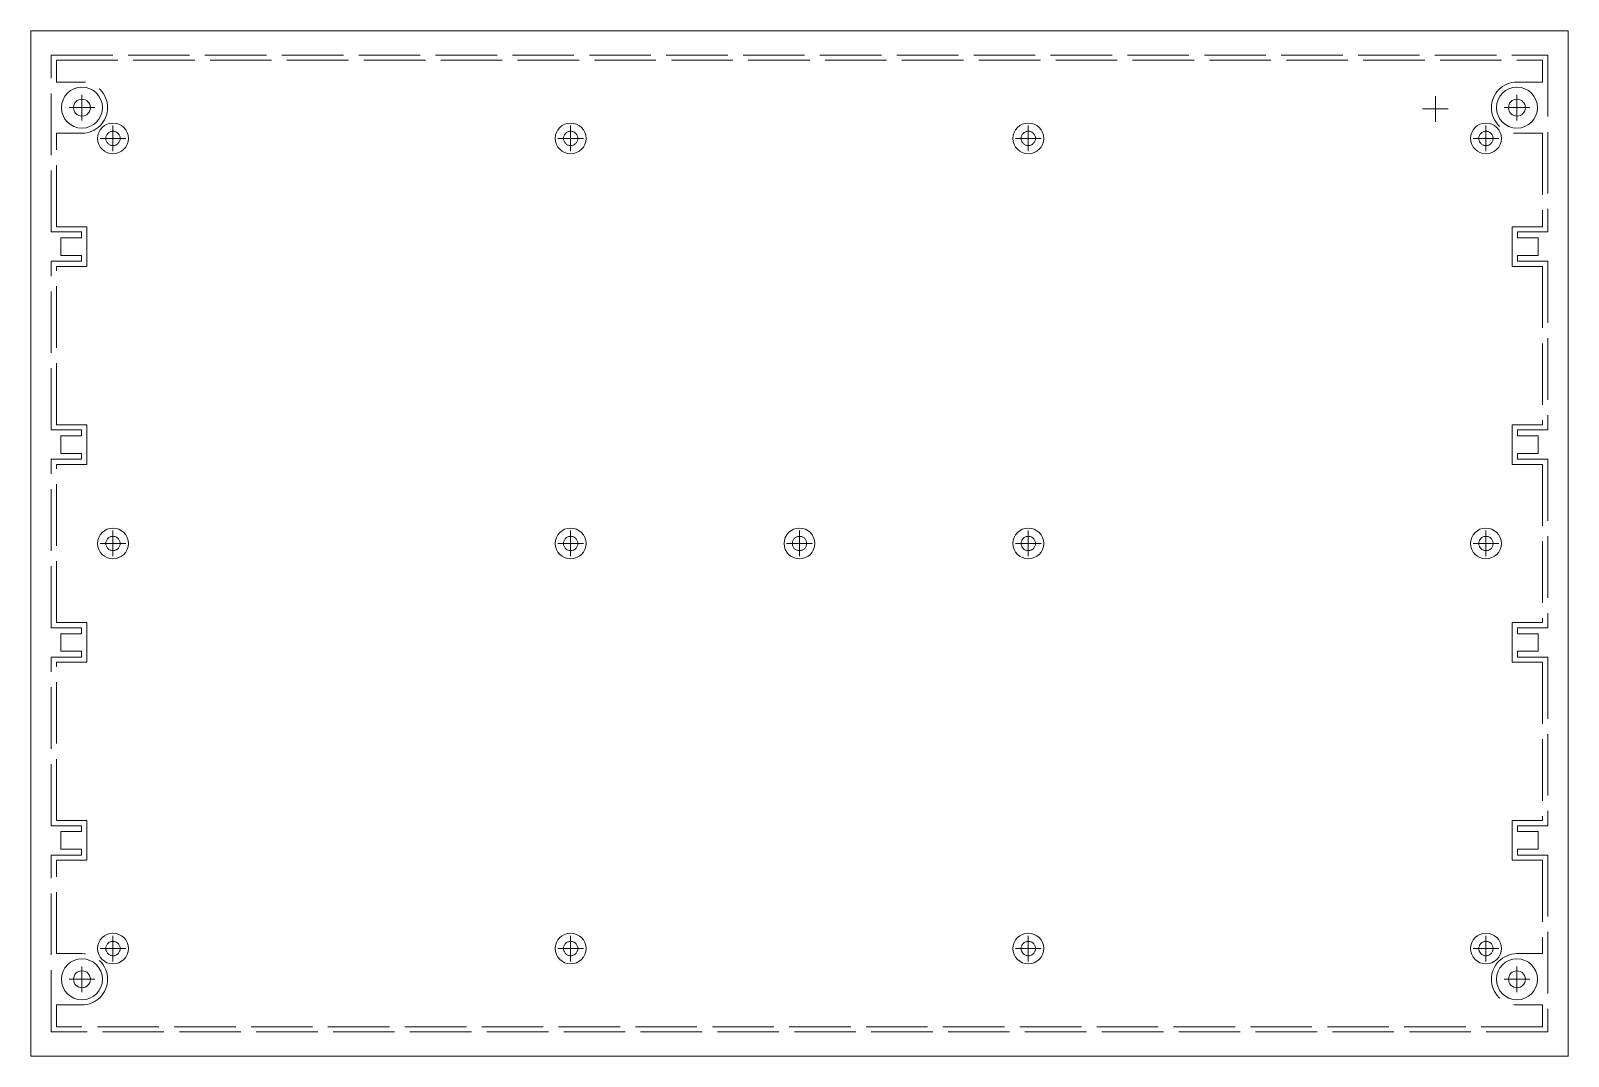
# Model space of a CAD drawing. Header units: millimetres. Extents: x 478 to 778, y 275 to 475.
import ezdxf

# ---------------------------------------------------------------- set-up
doc = ezdxf.new("R2010")
doc.units = ezdxf.units.MM
doc.linetypes.add('ACAD_ISO02W100', pattern=[15, 12, -3])

msp = doc.modelspace()

# ---------------------------------------------------------------- linework, layer by layer
at = {"lineweight": 18}
for p, q in [((488.03, 457.5), (488.03, 462.5)), ((752.11, 457.24), (752.11, 462.24)), ((768.03, 457.5), (768.03, 462.5)), ((485.53, 460), (490.53, 460)), ((749.61, 459.74), (754.61, 459.74)), ((765.53, 460), (770.53, 460)), ((494.08, 451.5), (494.08, 456.5)), ((583.38, 451.5), (583.38, 456.5)), ((672.68, 451.5), (672.68, 456.5)), ((761.98, 451.5), (761.98, 456.5)), ((491.58, 454), (496.58, 454)), ((580.88, 454), (585.88, 454)), ((670.18, 454), (675.18, 454)), ((759.48, 454), (764.48, 454)), ((494.08, 372.5), (494.08, 377.5)), ((583.38, 372.5), (583.38, 377.5)), ((628.03, 372.5), (628.03, 377.5)), ((672.68, 372.5), (672.68, 377.5)), ((761.98, 372.5), (761.98, 377.5)), ((491.58, 375), (496.58, 375)), ((580.88, 375), (585.88, 375)), ((625.53, 375), (630.53, 375)), ((670.18, 375), (675.18, 375)), ((759.48, 375), (764.48, 375)), ((494.08, 293.5), (494.08, 298.5)), ((583.38, 293.5), (583.38, 298.5)), ((672.68, 293.5), (672.68, 298.5)), ((761.98, 293.5), (761.98, 298.5)), ((491.58, 296), (496.58, 296)), ((580.88, 296), (585.88, 296)), ((670.18, 296), (675.18, 296)), ((759.48, 296), (764.48, 296)), ((488.03, 287.5), (488.03, 292.5)), ((768.03, 287.5), (768.03, 292.5)), ((485.53, 290), (490.53, 290)), ((765.53, 290), (770.53, 290))]:
    msp.add_line(p, q, dxfattribs=at)
msp.add_lwpolyline([(478.03, 275), (778.03, 275), (778.03, 475), (478.03, 475)], close=True, dxfattribs=at)
at = {"linetype": 'ACAD_ISO02W100', "lineweight": 18}
msp.add_lwpolyline([(483.92, 396.01), (487.96, 396.01), (487.96, 397.16), (482.03, 397.16), (482.03, 430.03), (487.96, 430.03), (487.96, 431.18), (483.92, 431.18), (483.92, 434.61), (487.96, 434.61), (487.96, 435.76), (482.03, 435.76), (482.03, 470.25), (774.03, 470.25), (774.03, 435.76), (768.11, 435.76), (768.11, 434.61), (772.15, 434.61), (772.15, 431.18), (768.11, 431.18), (768.11, 430.03), (774.03, 430.03), (774.03, 397.16), (768.11, 397.16), (768.11, 396.01), (772.15, 396.01), (772.15, 392.58), (768.11, 392.58), (768.11, 391.43), (774.03, 391.43), (774.03, 358.56), (768.11, 358.56), (768.11, 357.41), (772.15, 357.41), (772.15, 353.98), (768.11, 353.98), (768.11, 352.83), (774.03, 352.83), (774.03, 319.96), (768.11, 319.96), (768.11, 318.81), (772.15, 318.81), (772.15, 315.38), (768.11, 315.38), (768.11, 314.23), (774.03, 314.23), (774.03, 279.75), (482.03, 279.75), (482.03, 314.23), (487.96, 314.23), (487.96, 315.38), (483.92, 315.38), (483.92, 318.81), (487.96, 318.81), (487.96, 319.96), (482.03, 319.96), (482.03, 352.83), (487.96, 352.83), (487.96, 353.98), (483.92, 353.98), (483.92, 357.41), (487.96, 357.41), (487.96, 358.56), (482.03, 358.56), (482.03, 391.43), (487.96, 391.43), (487.96, 392.58), (483.92, 392.58)], close=True, dxfattribs=at)
msp.add_lwpolyline([(488.03, 455, 1), (488.03, 465), (483.03, 465), (483.03, 469.25), (773.03, 469.25), (773.03, 465), (768.03, 465, 1), (768.03, 455), (773.03, 455), (773.03, 436.76), (767.11, 436.76), (767.11, 433.61), (767.11, 434.33), (767.11, 432.9), (767.11, 432.18), (767.11, 429.03), (773.03, 429.03), (773.03, 398.16), (767.11, 398.16), (767.11, 395.01), (767.11, 395.73), (767.11, 394.3), (767.11, 393.58), (767.11, 390.43), (773.03, 390.43), (773.03, 359.56), (767.11, 359.56), (767.11, 356.41), (767.11, 357.13), (767.11, 355.7), (767.11, 354.98), (767.11, 351.83), (773.03, 351.83), (773.03, 320.96), (767.11, 320.96), (767.11, 317.81), (767.11, 318.53), (767.11, 317.1), (767.11, 316.38), (767.11, 313.23), (773.03, 313.23), (773.03, 295), (768.03, 295, 1), (768.03, 285), (773.03, 285), (773.03, 280.75), (483.03, 280.75), (483.03, 285), (488.03, 285, 1), (488.03, 295), (483.03, 295), (483.03, 313.23), (488.96, 313.23), (488.96, 316.38), (488.96, 317.1), (488.96, 318.53), (488.96, 317.81), (488.96, 320.96), (483.03, 320.96), (483.03, 351.83), (488.96, 351.83), (488.96, 354.98), (488.96, 355.7), (488.96, 357.13), (488.96, 356.41), (488.96, 359.56), (483.03, 359.56), (483.03, 390.43), (488.96, 390.43), (488.96, 393.58), (488.96, 394.3), (488.96, 395.73), (488.96, 395.01), (488.96, 398.16), (483.03, 398.16), (483.03, 429.03), (488.96, 429.03), (488.96, 432.18), (488.96, 432.9), (488.96, 434.33), (488.96, 433.61), (488.96, 436.76), (483.03, 436.76), (483.03, 455)], format="xyb", close=True, dxfattribs=at)
at = {"lineweight": 18}
for centre, radius in [((488.03, 460), 4), ((768.03, 460), 4), ((494.08, 454), 3), ((583.38, 454), 3), ((672.68, 454), 3), ((761.98, 454), 3), ((494.08, 375), 3), ((583.38, 375), 3), ((628.03, 375), 3), ((672.68, 375), 3), ((761.98, 375), 3), ((494.08, 296), 3), ((583.38, 296), 3), ((672.68, 296), 3), ((761.98, 296), 3), ((488.03, 290), 4), ((768.03, 290), 4)]:
    msp.add_circle(centre, radius, dxfattribs=at)
at = {"linetype": 'ACAD_ISO02W100', "lineweight": 18}
for centre in [(494.08, 454), (583.38, 454), (672.68, 454), (761.98, 454), (494.08, 375), (583.38, 375), (628.03, 375), (672.68, 375), (761.98, 375), (494.08, 296), (583.38, 296), (672.68, 296), (761.98, 296)]:
    msp.add_circle(centre, 1.4, dxfattribs=at)
at = {"layer": 'Defpoints', "lineweight": 18}
for centre in [(488.03, 460), (768.03, 460), (488.03, 290), (768.03, 290)]:
    msp.add_circle(centre, 1.65, dxfattribs=at)

doc.saveas('drawing.dxf')
